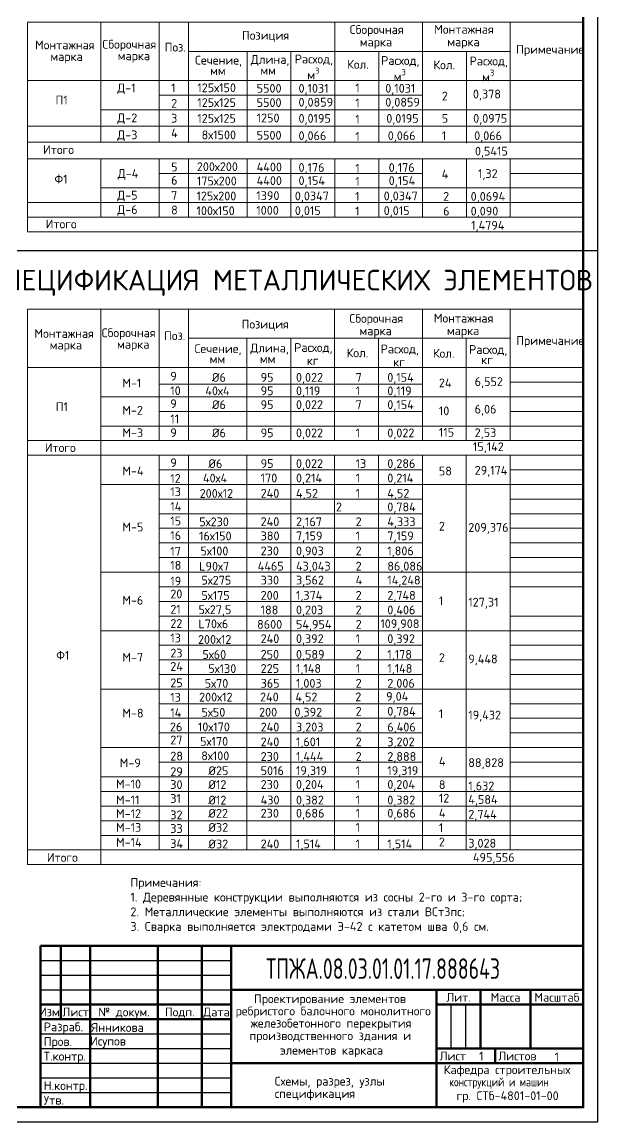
# Model space of a CAD drawing. Header units: millimetres. Extents: x -258556 to -95372, y 16759 to 83874.
# Drawn here: x -127349.5 to -127153.2, y 41411.4 to 41786.4 of the extents above; entities that cross this region are included whole.
import ezdxf
from ezdxf.enums import TextEntityAlignment as Align

# ---------------------------------------------------------------- set-up
doc = ezdxf.new("R2010")
doc.units = ezdxf.units.MM
doc.header["$LTSCALE"] = 0.5
doc.linetypes.add('ACAD_ISO04W100', pattern=[30, 24, -3, 0, -3])
for name, color, linetype, lineweight in [('0.25-STAMP', 10, 'Continuous', 25), ('0.25-TEXT', 10, 'Continuous', 25), ('0.3-STAMP', 7, 'Continuous', 30), ('ТОЛСТЫЕ3', 7, 'Continuous', 50), ('ТОНКИЕе', 7, 'Continuous', 25)]:
    doc.layers.add(name, color=color, linetype=linetype, lineweight=lineweight)
doc.layers.add('оси', color=7, linetype='ACAD_ISO04W100')
doc.styles.add('Наклонный', font='isocpeur.ttf', dxfattribs={"height": 3})
doc.styles.add('Наклонный узкий', font='isocpeur.ttf', dxfattribs={"width": 0.8, "oblique": 15})
doc.styles.add('Наклонный3.5', font='isocpeur.ttf', dxfattribs={"height": 3})
doc.styles.add('прямой 7', font='isocpeur.ttf', dxfattribs={"width": 0.7, "height": 7})

msp = doc.modelspace()

# ---------------------------------------------------------------- linework, layer by layer
at = {"color": 7, "linetype": 'Continuous', "lineweight": 18, "true_color": 0x000007}
for points in [[(-127347.567, 41786.346), (-127158.225, 41786.346), (-127158.225, 41786.346)], [(-127347.567, 41786.346), (-127347.567, 41714.823), (-127347.567, 41714.823)], [(-127322.647, 41786.346), (-127322.647, 41745.353), (-127322.647, 41745.353)], [(-127302.718, 41786.346), (-127302.718, 41750.894), (-127302.718, 41750.894)], [(-127302.718, 41786.346), (-127302.718, 41745.353), (-127302.718, 41745.353)], [(-127292.771, 41786.346), (-127292.771, 41750.894), (-127292.771, 41750.894)], [(-127292.771, 41786.346), (-127292.771, 41745.353), (-127292.771, 41745.353)], [(-127242.931, 41786.346), (-127242.931, 41750.894), (-127242.931, 41750.894)], [(-127242.931, 41786.346), (-127242.931, 41745.353), (-127242.931, 41745.353)], [(-127213.021, 41786.346), (-127213.021, 41750.894), (-127213.021, 41750.894)], [(-127213.021, 41786.346), (-127213.021, 41745.353), (-127213.021, 41745.353)], [(-127183.11, 41786.346), (-127183.11, 41750.894), (-127183.11, 41750.894)], [(-127183.11, 41786.346), (-127183.11, 41745.353), (-127183.11, 41745.353)], [(-127158.225, 41786.346), (-127158.225, 41714.823), (-127158.225, 41714.823)], [(-127292.771, 41776.365), (-127183.11, 41776.365), (-127183.11, 41776.365)], [(-127272.807, 41776.365), (-127272.807, 41745.318), (-127272.807, 41745.318)], [(-127257.869, 41776.365), (-127257.869, 41750.894), (-127257.869, 41750.894)], [(-127257.869, 41776.365), (-127257.869, 41745.318), (-127257.869, 41745.318)], [(-127227.959, 41776.365), (-127227.959, 41750.894), (-127227.959, 41750.894)], [(-127227.959, 41776.365), (-127227.959, 41745.318), (-127227.959, 41745.318)], [(-127198.083, 41776.365), (-127198.083, 41750.894), (-127198.083, 41750.894)], [(-127198.083, 41776.365), (-127198.083, 41745.318), (-127198.083, 41745.318)], [(-127347.567, 41766.417), (-127158.225, 41766.417), (-127158.225, 41766.417)], [(-127302.718, 41761.427), (-127213.021, 41761.427), (-127213.021, 41761.427)], [(-127322.647, 41756.436), (-127158.225, 41756.436), (-127158.225, 41756.436)], [(-127347.567, 41750.894), (-127158.225, 41750.894), (-127158.225, 41750.894)], [(-127347.567, 41745.353), (-127158.225, 41745.353), (-127158.225, 41745.353)], [(-127347.567, 41739.742), (-127158.225, 41739.742), (-127158.225, 41739.742)], [(-127322.647, 41739.742), (-127322.647, 41719.813), (-127322.647, 41719.813)], [(-127302.718, 41739.742), (-127302.718, 41724.804), (-127302.718, 41724.804)], [(-127302.718, 41739.742), (-127302.718, 41719.813), (-127302.718, 41719.813)], [(-127292.771, 41739.742), (-127292.771, 41724.804), (-127292.771, 41724.804)], [(-127292.771, 41739.742), (-127292.771, 41719.813), (-127292.771, 41719.813)], [(-127272.807, 41739.742), (-127272.807, 41719.813), (-127272.807, 41719.813)], [(-127257.869, 41739.742), (-127257.869, 41719.813), (-127257.869, 41719.813)], [(-127242.931, 41739.742), (-127242.931, 41719.813), (-127242.931, 41719.813)], [(-127227.959, 41739.742), (-127227.959, 41719.813), (-127227.959, 41719.813)], [(-127213.021, 41739.742), (-127213.021, 41719.813), (-127213.021, 41719.813)], [(-127198.083, 41739.742), (-127198.083, 41719.813), (-127198.083, 41719.813)], [(-127183.11, 41739.742), (-127183.11, 41719.813), (-127183.11, 41719.813)], [(-127322.647, 41729.795), (-127158.225, 41729.795), (-127158.225, 41729.795)], [(-127347.567, 41724.804), (-127158.225, 41724.804), (-127158.225, 41724.804)], [(-127347.567, 41719.813), (-127158.225, 41719.813), (-127158.225, 41719.813)], [(-127347.567, 41714.823), (-127158.225, 41714.823), (-127158.225, 41714.823)], [(-127347.601, 41688.508), (-127158.225, 41688.508), (-127158.225, 41688.508)], [(-127347.601, 41688.508), (-127347.601, 41499.166), (-127347.601, 41499.166)], [(-127322.681, 41688.508), (-127322.681, 41499.166), (-127322.681, 41499.166)], [(-127302.752, 41688.508), (-127302.752, 41643.659), (-127302.752, 41643.659)], [(-127292.771, 41688.508), (-127292.771, 41643.659), (-127292.771, 41643.659)], [(-127242.966, 41688.508), (-127242.966, 41643.659), (-127242.966, 41643.659)], [(-127213.055, 41688.508), (-127213.055, 41643.659), (-127213.055, 41643.659)], [(-127183.144, 41688.508), (-127183.144, 41643.659), (-127183.144, 41643.659)], [(-127158.225, 41688.508), (-127158.225, 41499.166), (-127158.225, 41499.166)], [(-127292.771, 41678.561), (-127183.144, 41678.561), (-127183.144, 41678.561)], [(-127272.842, 41678.561), (-127272.842, 41643.659), (-127272.842, 41643.659)], [(-127257.904, 41678.561), (-127257.904, 41643.659), (-127257.904, 41643.659)], [(-127227.993, 41678.561), (-127227.993, 41643.659), (-127227.993, 41643.659)], [(-127198.117, 41678.561), (-127198.117, 41643.659), (-127198.117, 41643.659)], [(-127347.601, 41668.579), (-127158.225, 41668.579), (-127158.225, 41668.579)], [(-127183.144, 41663.623), (-127158.225, 41663.623), (-127158.225, 41663.623)], [(-127302.752, 41662.948), (-127213.055, 41662.948), (-127213.055, 41662.948)], [(-127322.681, 41658.632), (-127158.225, 41658.632), (-127158.225, 41658.632)], [(-127302.752, 41653.641), (-127213.055, 41653.641), (-127213.055, 41653.641)], [(-127183.144, 41653.641), (-127158.225, 41653.641), (-127158.225, 41653.641)], [(-127322.681, 41648.65), (-127158.225, 41648.65), (-127158.225, 41648.65)], [(-127347.601, 41643.659), (-127158.225, 41643.659), (-127158.225, 41643.659)], [(-127347.601, 41638.703), (-127158.225, 41638.703), (-127158.225, 41638.703)], [(-127302.752, 41638.703), (-127302.752, 41504.157), (-127302.752, 41504.157)], [(-127292.771, 41638.703), (-127292.771, 41504.157), (-127292.771, 41504.157)], [(-127272.842, 41638.703), (-127272.842, 41504.157), (-127272.842, 41504.157)], [(-127257.904, 41638.703), (-127257.904, 41504.157), (-127257.904, 41504.157)], [(-127242.966, 41638.703), (-127242.966, 41504.157), (-127242.966, 41504.157)], [(-127227.993, 41638.703), (-127227.993, 41504.157), (-127227.993, 41504.157)], [(-127213.055, 41638.703), (-127213.055, 41504.157), (-127213.055, 41504.157)], [(-127198.117, 41638.703), (-127198.117, 41504.157), (-127198.117, 41504.157)], [(-127183.144, 41638.703), (-127183.144, 41504.157), (-127183.144, 41504.157)], [(-127302.752, 41633.712), (-127213.055, 41633.712), (-127213.055, 41633.712)], [(-127183.144, 41633.712), (-127158.225, 41633.712), (-127158.225, 41633.712)], [(-127322.681, 41628.721), (-127158.225, 41628.721), (-127158.225, 41628.721)], [(-127302.752, 41623.73), (-127213.055, 41623.73), (-127213.055, 41623.73)], [(-127183.144, 41623.73), (-127158.225, 41623.73), (-127158.225, 41623.73)], [(-127302.752, 41618.74), (-127213.055, 41618.74), (-127213.055, 41618.74)], [(-127183.144, 41618.74), (-127158.225, 41618.74), (-127158.225, 41618.74)], [(-127302.752, 41613.783), (-127213.055, 41613.783), (-127213.055, 41613.783)], [(-127183.144, 41613.783), (-127158.225, 41613.783), (-127158.225, 41613.783)], [(-127302.752, 41608.792), (-127213.055, 41608.792), (-127213.055, 41608.792)], [(-127183.144, 41608.792), (-127158.225, 41608.792), (-127158.225, 41608.792)], [(-127302.752, 41603.801), (-127213.055, 41603.801), (-127213.055, 41603.801)], [(-127183.144, 41603.801), (-127158.225, 41603.801), (-127158.225, 41603.801)], [(-127322.681, 41598.811), (-127158.225, 41598.811), (-127158.225, 41598.811)], [(-127302.752, 41593.854), (-127213.055, 41593.854), (-127213.055, 41593.854)], [(-127183.144, 41593.854), (-127158.225, 41593.854), (-127158.225, 41593.854)], [(-127302.752, 41588.863), (-127213.055, 41588.863), (-127213.055, 41588.863)], [(-127302.752, 41583.873), (-127213.055, 41583.873), (-127213.055, 41583.873)], [(-127183.144, 41583.873), (-127158.225, 41583.873), (-127158.225, 41583.873)], [(-127322.681, 41578.882), (-127158.225, 41578.882), (-127158.225, 41578.882)], [(-127302.752, 41578.882), (-127213.055, 41578.882), (-127213.055, 41578.882)], [(-127183.144, 41578.882), (-127158.225, 41578.882), (-127158.225, 41578.882)], [(-127302.752, 41573.891), (-127213.055, 41573.891), (-127213.055, 41573.891)], [(-127183.144, 41573.891), (-127158.225, 41573.891), (-127158.225, 41573.891)], [(-127302.752, 41568.934), (-127213.055, 41568.934), (-127213.055, 41568.934)], [(-127183.144, 41568.934), (-127158.225, 41568.934), (-127158.225, 41568.934)], [(-127302.752, 41563.944), (-127213.055, 41563.944), (-127213.055, 41563.944)], [(-127183.144, 41563.944), (-127158.225, 41563.944), (-127158.225, 41563.944)], [(-127322.681, 41558.987), (-127158.225, 41558.987), (-127158.225, 41558.987)], [(-127183.144, 41558.987), (-127158.225, 41558.987), (-127158.225, 41558.987)], [(-127302.752, 41553.962), (-127213.055, 41553.962), (-127213.055, 41553.962)], [(-127183.144, 41553.962), (-127158.225, 41553.962), (-127158.225, 41553.962)], [(-127302.752, 41549.006), (-127213.055, 41549.006), (-127213.055, 41549.006)], [(-127183.144, 41549.006), (-127158.225, 41549.006), (-127158.225, 41549.006)], [(-127302.752, 41544.015), (-127213.055, 41544.015), (-127213.055, 41544.015)], [(-127183.144, 41544.015), (-127158.225, 41544.015), (-127158.225, 41544.015)], [(-127322.681, 41539.024), (-127158.225, 41539.024), (-127158.225, 41539.024)], [(-127302.752, 41534.033), (-127213.055, 41534.033), (-127213.055, 41534.033)], [(-127183.144, 41534.033), (-127158.225, 41534.033), (-127158.225, 41534.033)], [(-127322.681, 41529.042), (-127158.225, 41529.042), (-127158.225, 41529.042)], [(-127322.681, 41524.086), (-127158.225, 41524.086), (-127158.225, 41524.086)], [(-127322.681, 41519.095), (-127158.225, 41519.095), (-127158.225, 41519.095)], [(-127322.681, 41514.104), (-127158.225, 41514.104), (-127158.225, 41514.104)], [(-127322.681, 41509.113), (-127158.225, 41509.113), (-127158.225, 41509.113)], [(-127347.601, 41504.157), (-127158.225, 41504.157), (-127158.225, 41504.157)], [(-127347.601, 41499.166), (-127158.225, 41499.166), (-127158.225, 41499.166)]]:
    msp.add_lwpolyline(points, dxfattribs=at)
at = {"color": 7, "linetype": 'Continuous', "lineweight": 18}
for points in [[(-127257.869, 41745.318), (-127257.869, 41745.266)], [(-127198.083, 41745.318), (-127198.083, 41745.107)], [(-127272.807, 41739.742), (-127272.807, 41730.38), (-127272.807, 41730.38)], [(-127257.869, 41739.742), (-127257.869, 41730.38), (-127257.869, 41730.38)], [(-127242.931, 41739.742), (-127242.931, 41730.38), (-127242.931, 41730.38)], [(-127227.959, 41739.742), (-127227.959, 41730.38), (-127227.959, 41730.38)], [(-127213.021, 41739.742), (-127213.021, 41730.38), (-127213.021, 41730.38)], [(-127198.083, 41739.742), (-127198.083, 41730.38), (-127198.083, 41730.38)], [(-127183.11, 41739.742), (-127183.11, 41730.38), (-127183.11, 41730.38)], [(-127302.718, 41734.751), (-127213.021, 41734.751)], [(-127183.11, 41734.751), (-127158.225, 41734.751), (-127158.225, 41734.751)]]:
    msp.add_lwpolyline(points, dxfattribs=at)
at = {"color": 7, "linetype": 'Continuous', "lineweight": 5, "true_color": 0x000007}
msp.add_lwpolyline([(-127302.752, 41558.987), (-127213.055, 41558.987), (-127213.055, 41558.987)], dxfattribs=at)
at = {"layer": '0.25-STAMP', "color": 0}
for p, q in [((-127343.225, 41466.398), (-127278.225, 41466.398)), ((-127343.225, 41461.398), (-127278.225, 41461.398)), ((-127343.225, 41456.398), (-127278.225, 41456.398)), ((-127203.225, 41436.398), (-127203.225, 41451.398)), ((-127198.225, 41436.398), (-127198.225, 41451.398)), ((-127343.225, 41441.398), (-127278.225, 41441.398)), ((-127343.225, 41436.398), (-127278.225, 41436.398)), ((-127343.225, 41431.398), (-127278.225, 41431.398)), ((-127343.225, 41426.398), (-127278.225, 41426.398)), ((-127343.225, 41421.398), (-127278.225, 41421.398))]:
    msp.add_line(p, q, dxfattribs=at)
msp.add_lwpolyline([(-127994.225, 41411.398), (-127153.225, 41411.398), (-127153.225, 42005.398), (-127994.225, 42005.398), (-127994.225, 41411.398)], dxfattribs=at)
at = {"layer": '0.3-STAMP', "color": 0, "lineweight": 50}
for p, q in [((-127343.225, 41471.398), (-127158.225, 41471.398)), ((-127343.225, 41416.398), (-127343.225, 41471.398)), ((-127336.225, 41446.398), (-127336.225, 41471.398)), ((-127326.225, 41416.398), (-127326.225, 41471.398)), ((-127303.225, 41416.398), (-127303.225, 41471.398)), ((-127288.225, 41416.398), (-127288.225, 41471.398)), ((-127278.225, 41416.398), (-127278.225, 41471.398)), ((-127278.225, 41456.398), (-127158.225, 41456.398)), ((-127208.225, 41416.398), (-127208.225, 41456.398)), ((-127193.225, 41436.398), (-127193.225, 41456.398)), ((-127176.225, 41436.398), (-127176.225, 41456.398)), ((-127343.225, 41451.398), (-127278.225, 41451.398)), ((-127208.225, 41451.398), (-127158.225, 41451.398)), ((-127343.225, 41446.398), (-127278.225, 41446.398)), ((-127208.225, 41436.398), (-127158.225, 41436.398)), ((-127188.225, 41431.398), (-127188.225, 41436.398)), ((-127278.225, 41431.398), (-127158.225, 41431.398))]:
    msp.add_line(p, q, dxfattribs=at)
at = {"layer": '0.3-STAMP', "color": 0}
for p, q in [((-127158.225, 41416.398), (-127158.225, 41471.398)), ((-127343.225, 41416.398), (-127158.225, 41416.398))]:
    msp.add_line(p, q, dxfattribs=at)
at = {"layer": '0.3-STAMP', "color": 0, "lineweight": 50}
msp.add_lwpolyline([(-127974.225, 41416.398), (-127158.225, 41416.398), (-127158.225, 42000.398), (-127974.225, 42000.398), (-127974.225, 41416.398)], dxfattribs=at)
at = {"layer": 'ТОНКИЕе', "color": 6}
msp.add_lwpolyline([(-127153.225, 41708.398), (-127994.225, 41708.398)], dxfattribs=at)

# ---------------------------------------------------------------- texts
at = {"layer": '0.25-TEXT', "color": 0}
for s, height, style, width, p in [('ТПЖА.08.03.01.01.17.888643 ', 7, 'прямой 7', 0.7, (-127266.332, 41460.184)), ('конструкций и машин', 3, 'Наклонный узкий', 0.8, (-127203.912, 41423.537))]:
    msp.add_text(s, height=height, dxfattribs=dict(at, style=style, width=width)).set_placement(p)
at = {"layer": '0.25-TEXT', "color": 0, "style": 'Наклонный'}
for s, p in [('Проектирование элементов', (-127270.436, 41451.907)), ('ребристого балочного монолитного', (-127276.68, 41447.731)), ('железобетонного перекрытия', (-127271.601, 41443.566)), ('Разраб.', (-127342.067, 41442.319)), ('Янникова', (-127325.878, 41442.107)), ('производственного здания и', (-127271.989, 41439.298)), ('Пров.', (-127342.067, 41437.319)), ('Исупов', (-127326.272, 41437.463)), ('Т.контр.', (-127342.067, 41432.319)), ('элементов каркаса', (-127261.601, 41434.352)), ('Лист', (-127207.225, 41432.398)), ('1', (-127193.752, 41432.339)), ('Листов', (-127187.225, 41432.398)), ('1', (-127167.992, 41432.065)), ('Кафедра строительных', (-127205.797, 41427.728)), ('Н.контр.', (-127342.067, 41422.319)), ('Схемы, разрез, узлы', (-127263.379, 41423.804)), ('Утв.', (-127342.067, 41417.319)), ('спецификация', (-127263.379, 41419.58)), ('гр. СТб-4801-01-00', (-127201.448, 41418.854))]:
    msp.add_text(s, height=3, dxfattribs=at).set_placement(p)
for s, p in [('Лит.', (-127200.725, 41453.898)), ('Масса', (-127184.725, 41453.898)), ('Масштаб', (-127167.225, 41453.898)), ('Изм.', (-127339.725, 41448.898)), ('Лист', (-127331.225, 41448.898)), ('№ докум.', (-127314.725, 41448.898)), ('Подп.', (-127295.725, 41448.898)), ('Дата', (-127283.225, 41448.898))]:
    msp.add_text(s, height=3, dxfattribs=at).set_placement(p, align=Align.MIDDLE_CENTER)
at = {"layer": 'оси', "insert": (-127360.552, 41701.88), "char_height": 7, "attachment_point": 1, "style": 'Наклонный3.5'}
msp.add_mtext_dynamic_manual_height_columns('СПЕЦИФИКАЦИЯ МЕТАЛЛИЧЕСКИХ ЭЛЕМЕНТОВ', width=201.00896, gutter_width=15, heights=[0], dxfattribs=at)
at = {"layer": 'ТОЛСТЫЕ3', "char_height": 3, "attachment_point": 1, "style": 'Наклонный3.5'}
for s, width, insert in [('Позиция', 6.94688, (-127274.527, 41783.323)), ('Сборочная', 6.94688, (-127237.813, 41785.282)), ('Монтажная', 6.94688, (-127209.039, 41785.366)), ('Монтажная', 6.94688, (-127345.043, 41780.038)), ('Сборочная', 6.94688, (-127322.099, 41780.272)), ('марка', 6.94688, (-127234.395, 41781.054)), ('марка', 6.94688, (-127204.572, 41781.088)), ('Поз.', 6.94688, (-127300.863, 41779.282)), ('Примечание', 6.94688, (-127181.122, 41778.545)), ('марка', 6.94688, (-127339.833, 41776.105)), ('марка', 6.94688, (-127316.889, 41776.339)), ('Сечение,', 6.94688, (-127290.524, 41774.848)), ('Длина,', 6.94688, (-127271.522, 41775.087)), ('Расход,', 6.94688, (-127256.58, 41775.236)), ('Кол.', 6.94688, (-127238.705, 41773.42)), ('Расход,', 6.94688, (-127227.128, 41774.738)), ('Кол.', 6.94688, (-127209.312, 41773.253)), ('Расход,', 6.94688, (-127196.983, 41774.571)), ('мм', 6.94688, (-127285.391, 41771.301)), ('мм', 6.94688, (-127268.266, 41771.378)), ('\\A1;м{\\H0.7x;\\S3^ ;}', 6.94688, (-127252.292, 41770.804)), ('\\A1;м{\\H0.7x;\\S3^ ;}', 6.94688, (-127222.84, 41770.305)), ('\\A1;м{\\H0.7x;\\S3^ ;}', 6.94688, (-127192.695, 41770.138)), ('Д-1', 6.94688, (-127317.031, 41765.403)), ('1', 6.94688, (-127298.68, 41765.403)), ('125х150', 7.23412, (-127289.746, 41765.44)), ('5500', 12.06678, (-127269.537, 41765.262)), ('0,1031', 12.06678, (-127255.278, 41765.262)), ('1', 6.94688, (-127235.906, 41765.403)), ('0,1031', 12.06678, (-127225.717, 41765.262)), ('П1', 6.94688, (-127338.073, 41761.261)), ('2', 12.06678, (-127206.445, 41762.611)), ('0,378', 12.06678, (-127195.85, 41763.31)), ('2', 6.94688, (-127298.68, 41760.117)), ('125х125', 7.23412, (-127289.746, 41760.402)), ('5500', 12.06678, (-127269.537, 41760.401)), ('0,0859', 12.06678, (-127255.278, 41760.519)), ('1', 6.94688, (-127235.906, 41760.268)), ('0,0859', 12.06678, (-127225.717, 41760.519)), ('Д-2', 6.94688, (-127317.031, 41755.184)), ('3', 6.94688, (-127298.68, 41755.077)), ('125х125', 7.23412, (-127289.746, 41755.024)), ('1250', 12.06678, (-127269.537, 41755.167)), ('0,0195', 12.06678, (-127255.278, 41755.007)), ('1', 6.94688, (-127235.906, 41754.736)), ('0,0195', 12.06678, (-127225.36, 41755.007)), ('5', 12.06678, (-127206.469, 41755.007)), ('0,0975', 12.06678, (-127195.763, 41755.007)), ('Д-3', 6.94688, (-127317.031, 41749.401)), ('4', 6.94688, (-127298.68, 41750.034)), ('8х1500', 29.24515, (-127288.296, 41749.38)), ('5500', 12.06678, (-127269.537, 41749.266)), ('0,066', 12.06678, (-127255.278, 41749.107)), ('1', 6.94688, (-127235.906, 41748.835)), ('0,066', 12.06678, (-127224.854, 41749.107)), ('1', 12.06678, (-127206.469, 41749.107)), ('0,066', 12.06678, (-127195.414, 41749.107)), ('Итого', 6.94688, (-127342.312, 41744.364)), ('0,5415', 12.06678, (-127195.154, 41743.847)), ('5', 6.94688, (-127298.68, 41738.439)), ('200х200', 29.24515, (-127289.922, 41738.547)), ('4400', 12.06678, (-127269.537, 41738.433)), ('0,176', 12.06678, (-127255.278, 41738.273)), ('0,176', 12.06678, (-127224.541, 41738.273)), ('Д-4', 6.94688, (-127316.857, 41736.224)), ('1', 6.94688, (-127235.906, 41738.002)), ('4', 12.06678, (-127206.469, 41736.043)), ('1,32', 12.06678, (-127194.122, 41736.194)), ('Ф1', 6.94688, (-127338.43, 41734.298)), ('6', 6.94688, (-127298.68, 41733.915)), ('175х200', 29.24515, (-127289.922, 41733.671)), ('4400', 12.06678, (-127269.537, 41733.796)), ('0,154', 12.06678, (-127255.278, 41733.798)), ('1', 6.94688, (-127235.906, 41733.527)), ('0,154', 12.06678, (-127224.541, 41733.798)), ('Д-5', 6.94688, (-127317.031, 41728.828)), ('7', 6.94688, (-127298.68, 41728.781)), ('125х200', 29.24515, (-127290.034, 41728.553)), ('1390', 12.06678, (-127269.648, 41728.679)), ('0,0347', 12.06678, (-127256.522, 41728.579)), ('1', 6.94688, (-127236.017, 41728.409)), ('0,0347', 12.06678, (-127226.242, 41728.579)), ('2', 6.94688, (-127205.989, 41728.409)), ('0,0694', 6.94688, (-127196.605, 41728.409)), ('Д-6', 6.94688, (-127317.031, 41723.908)), ('8', 6.94688, (-127298.68, 41723.78)), ('100х150', 29.24515, (-127290.034, 41723.535)), ('1000', 12.06678, (-127269.648, 41723.661)), ('0,015', 12.06678, (-127256.522, 41723.562)), ('1', 6.94688, (-127236.017, 41723.391)), ('0,015', 12.06678, (-127226.242, 41723.562)), ('6', 6.94688, (-127205.989, 41723.391)), ('0,090', 6.94688, (-127196.605, 41723.391)), ('Итого', 6.94688, (-127341.407, 41719.021)), ('1,4794', 12.06678, (-127196.448, 41718.563)), ('Сборочная', 6.94688, (-127237.941, 41686.819)), ('Монтажная', 6.94688, (-127209.166, 41686.904)), ('Сборочная', 6.94688, (-127322.324, 41681.925)), ('Позиция', 6.94688, (-127274.654, 41684.861)), ('Монтажная', 6.94688, (-127345.268, 41681.691)), ('Поз.', 6.94688, (-127301.087, 41680.936)), ('марка', 6.94688, (-127234.522, 41682.591)), ('марка', 6.94688, (-127204.699, 41682.625)), ('Примечание', 6.94688, (-127181.096, 41679.275)), ('марка', 6.94688, (-127340.057, 41677.758)), ('марка', 6.94688, (-127317.113, 41677.992)), ('Сечение,', 6.94688, (-127290.704, 41676.508)), ('Длина,', 6.94688, (-127271.702, 41676.746)), ('Расход,', 6.94688, (-127256.759, 41676.896)), ('Кол.', 6.94688, (-127238.885, 41675.08)), ('Расход,', 6.94688, (-127227.308, 41676.397)), ('Кол.', 6.94688, (-127209.492, 41674.913)), ('Расход,', 6.94688, (-127197.163, 41676.23)), ('мм', 6.94688, (-127285.571, 41672.961)), ('мм', 6.94688, (-127268.445, 41673.037)), ('\\A1;кг', 6.94688, (-127252.471, 41672.464)), ('\\A1;кг', 6.94688, (-127223.02, 41671.965)), ('\\A1;кг', 6.94688, (-127193.072, 41672.755)), ('9', 3.4628, (-127298.963, 41667.129)), ('М-1', 6.94688, (-127315.328, 41664.783)), ('%%C6', 13.92703, (-127284.784, 41666.723)), ('95', 13.92703, (-127268.175, 41666.723)), ('0,022', 13.92703, (-127256.138, 41666.723)), ('7', 13.92703, (-127235.808, 41666.723)), ('0,154', 13.92703, (-127225.015, 41666.723)), ('24', 13.92703, (-127207.446, 41664.841)), ('6,552', 13.92703, (-127195.246, 41665.276)), ('10', 3.4628, (-127298.963, 41662.176)), ('40х4', 13.92703, (-127287.031, 41662.133)), ('95', 13.92703, (-127268.175, 41662.133)), ('0,119', 13.92703, (-127256.138, 41662.133)), ('1', 13.92703, (-127235.808, 41662.133)), ('0,119', 13.92703, (-127225.015, 41662.133)), ('П1', 6.94688, (-127337.991, 41656.728)), ('9', 3.4628, (-127298.963, 41657.735)), ('%%C6', 13.92703, (-127284.784, 41657.43)), ('95', 13.92703, (-127268.175, 41657.43)), ('0,022', 13.92703, (-127256.138, 41657.43)), ('7', 13.92703, (-127235.808, 41657.43)), ('0,154', 13.92703, (-127225.015, 41657.43)), ('6,06', 13.92703, (-127195.246, 41655.893)), ('М-2', 6.94688, (-127315.328, 41655.514)), ('11', 3.4628, (-127298.963, 41652.568)), ('10', 13.92703, (-127207.446, 41655.321)), ('М-3', 6.94688, (-127315.328, 41647.852)), ('9', 3.4628, (-127298.963, 41647.87)), ('%%C6', 13.92703, (-127284.784, 41647.801)), ('95', 13.92703, (-127268.175, 41647.801)), ('0,022', 13.92703, (-127256.138, 41647.801)), ('1', 13.92703, (-127235.808, 41647.801)), ('0,022', 13.92703, (-127225.015, 41647.801)), ('115', 13.92703, (-127207.446, 41647.978)), ('2,53', 13.92703, (-127195.246, 41647.869)), ('Итого', 6.94688, (-127341.713, 41642.776)), ('15,142', 13.92703, (-127195.845, 41643.093)), ('9', 3.4628, (-127298.963, 41637.632)), ('%%C6', 13.92703, (-127286.003, 41637.31)), ('95', 13.92703, (-127268.175, 41637.347)), ('0,022', 13.92703, (-127256.138, 41637.347)), ('13', 13.92703, (-127235.808, 41637.347)), ('0,286', 13.92703, (-127225.015, 41637.347)), ('М-4', 6.94688, (-127315.328, 41634.842)), ('58', 13.92703, (-127207.446, 41634.802)), ('29,174', 13.92703, (-127195.246, 41635.036)), ('12', 3.4628, (-127298.963, 41632.281)), ('40х4', 13.92703, (-127287.831, 41632.379)), ('170', 13.92703, (-127268.175, 41632.416)), ('0,214', 13.92703, (-127256.138, 41632.416)), ('1', 13.92703, (-127235.808, 41632.416)), ('0,214', 13.92703, (-127225.015, 41632.416)), ('13', 3.4628, (-127298.963, 41627.731)), ('200х12', 13.92703, (-127288.953, 41627.159)), ('240', 13.92703, (-127268.175, 41627.196)), ('4,52', 13.92703, (-127256.138, 41627.196)), ('1', 13.92703, (-127235.808, 41627.196)), ('4,52', 13.92703, (-127225.015, 41627.196)), ('14', 3.4628, (-127298.963, 41622.706)), ('\\pxqd;2', 13.92703, (-127242.513, 41622.565)), ('0,784', 13.92703, (-127225.015, 41622.565)), ('М-5', 6.94688, (-127315.328, 41615.725)), ('15', 3.4628, (-127298.963, 41617.777)), ('5х230', 13.92703, (-127289.079, 41617.487)), ('240', 13.92703, (-127268.175, 41617.524)), ('2,167', 13.92703, (-127256.138, 41617.524)), ('2', 13.92703, (-127235.808, 41617.524)), ('4,333', 13.92703, (-127225.015, 41617.524)), ('2', 13.92703, (-127207.446, 41616.012)), ('209,376', 13.92703, (-127197.421, 41615.57)), ('16', 3.4628, (-127298.963, 41612.82)), ('16х150', 13.92703, (-127289.165, 41612.655)), ('380', 13.92703, (-127268.175, 41612.692)), ('7,159', 13.92703, (-127256.138, 41612.692)), ('1', 13.92703, (-127235.808, 41612.692)), ('7,159', 13.92703, (-127225.015, 41612.692)), ('17', 3.4628, (-127298.963, 41607.417)), ('5х100', 13.92703, (-127288.644, 41607.535)), ('230', 13.92703, (-127268.175, 41607.572)), ('0,903', 13.92703, (-127256.138, 41607.572)), ('2', 13.92703, (-127235.808, 41607.572)), ('1,806', 13.92703, (-127225.015, 41607.572)), ('18', 3.4628, (-127298.963, 41602.677)), ('L90х7', 13.92703, (-127289.116, 41602.335)), ('4465', 13.92703, (-127269.175, 41602.372)), ('43,043', 13.92703, (-127256.138, 41602.372)), ('2', 13.92703, (-127235.808, 41602.372)), ('86,086', 13.92703, (-127225.015, 41602.372)), ('19', 3.4628, (-127298.963, 41597.273)), ('5х275', 13.92703, (-127288.363, 41597.582)), ('330', 13.92703, (-127268.175, 41597.619)), ('3,562', 13.92703, (-127256.138, 41597.619)), ('4', 13.92703, (-127235.808, 41597.619)), ('14,248', 13.92703, (-127225.015, 41597.619)), ('20', 3.4628, (-127298.963, 41592.876)), ('5х175', 13.92703, (-127288.369, 41592.382)), ('200', 13.92703, (-127268.175, 41592.419)), ('1,374', 13.92703, (-127256.138, 41592.419)), ('2', 13.92703, (-127235.808, 41592.419)), ('2,748', 13.92703, (-127225.015, 41592.419)), ('М-6', 6.94688, (-127315.328, 41590.761)), ('1', 13.92703, (-127207.446, 41590.538)), ('127,31', 13.92703, (-127197.421, 41590.096)), ('21', 3.4628, (-127298.963, 41587.662)), ('5х27,5', 13.92703, (-127289.36, 41587.544)), ('188', 13.92703, (-127268.175, 41587.456)), ('0,203', 13.92703, (-127256.138, 41587.456)), ('2', 13.92703, (-127235.808, 41587.456)), ('0,406', 13.92703, (-127225.015, 41587.456)), ('22', 3.4628, (-127298.963, 41582.827)), ('L70х6', 13.92703, (-127289.369, 41582.709)), ('8600', 13.92703, (-127269.379, 41582.535)), ('54,954', 13.92703, (-127256.138, 41582.541)), ('2', 13.92703, (-127235.808, 41582.541)), ('109,908', 13.92703, (-127227.385, 41582.744)), ('13', 3.4628, (-127298.963, 41577.898)), ('200х12', 13.92703, (-127289.522, 41577.385)), ('240', 13.92703, (-127268.175, 41577.657)), ('0,392', 13.92703, (-127256.138, 41577.657)), ('1', 13.92703, (-127235.808, 41577.657)), ('0,392', 13.92703, (-127225.015, 41577.657)), ('Ф1', 6.94688, (-127337.836, 41572.001)), ('М-7', 6.94688, (-127315.328, 41571.284)), ('23', 3.4628, (-127298.963, 41572.738)), ('5х60', 13.92703, (-127288.012, 41572.263)), ('250', 13.92703, (-127268.175, 41572.3)), ('0,589', 13.92703, (-127256.138, 41572.3)), ('2', 13.92703, (-127235.808, 41572.3)), ('1,178', 13.92703, (-127225.015, 41572.3)), ('2', 13.92703, (-127207.446, 41571.19)), ('9,448', 13.92703, (-127197.421, 41570.748)), ('24', 3.4628, (-127298.963, 41568.187)), ('5х130', 13.92703, (-127286.003, 41567.457)), ('225', 13.92703, (-127268.175, 41567.494)), ('1,148', 13.92703, (-127256.138, 41567.494)), ('1', 13.92703, (-127235.808, 41567.494)), ('1,148', 13.92703, (-127225.015, 41567.494)), ('25', 3.4628, (-127298.963, 41562.594)), ('5х70', 13.92703, (-127287.228, 41562.402)), ('365', 13.92703, (-127268.175, 41562.439)), ('1,003', 13.92703, (-127256.138, 41562.439)), ('2', 13.92703, (-127235.808, 41562.439)), ('2,006', 13.92703, (-127225.015, 41562.439)), ('13', 3.4628, (-127298.963, 41557.664)), ('200х12', 13.92703, (-127289.156, 41557.731)), ('240', 13.92703, (-127268.378, 41557.768)), ('4,52', 13.92703, (-127256.341, 41557.768)), ('2', 13.92703, (-127235.94, 41557.824)), ('9,04', 13.92703, (-127225.411, 41557.956)), ('М-8', 6.94688, (-127315.328, 41552.268)), ('14', 3.4628, (-127298.963, 41552.45)), ('5х50', 13.92703, (-127288.305, 41552.565)), ('200', 13.92703, (-127268.704, 41552.602)), ('0,392', 13.92703, (-127256.667, 41552.602)), ('2', 13.92703, (-127235.808, 41552.914)), ('0,784', 13.92703, (-127225.015, 41552.914)), ('1', 13.92703, (-127207.446, 41552.048)), ('19,432', 13.92703, (-127197.421, 41551.606)), ('26', 3.4628, (-127299.074, 41547.57)), ('10х170', 13.92703, (-127289.549, 41547.581)), ('240', 13.92703, (-127268.175, 41547.534)), ('3,203', 13.92703, (-127256.138, 41547.534)), ('2', 13.92703, (-127235.808, 41547.534)), ('6,406', 13.92703, (-127225.015, 41547.534)), ('27', 3.4628, (-127298.963, 41543.125)), ('5х170', 13.92703, (-127288.769, 41542.64)), ('240', 13.92703, (-127268.175, 41542.474)), ('1,601', 13.92703, (-127256.138, 41542.474)), ('2', 13.92703, (-127235.808, 41542.474)), ('3,202', 13.92703, (-127225.015, 41542.474)), ('28', 3.4628, (-127298.963, 41537.626)), ('8х100', 13.92703, (-127288.415, 41537.72)), ('230', 13.92703, (-127268.175, 41537.496)), ('1,444', 13.92703, (-127256.138, 41537.496)), ('2', 13.92703, (-127235.808, 41537.496)), ('2,888', 13.92703, (-127225.015, 41537.496)), ('4', 13.92703, (-127207.446, 41535.851)), ('М-9', 6.94688, (-127316.216, 41535.315)), ('29', 3.4628, (-127298.963, 41532.317)), ('%%C25', 13.92703, (-127286.003, 41532.647)), ('5016', 13.92703, (-127268.175, 41532.684)), ('19,319', 13.92703, (-127256.138, 41532.684)), ('1', 13.92703, (-127235.808, 41532.684)), ('19,319', 13.92703, (-127225.015, 41532.684)), ('88,828', 13.92703, (-127197.421, 41535.409)), ('М-10', 6.94688, (-127317.465, 41528.101)), ('30', 3.4628, (-127298.963, 41527.918)), ('%%C12', 13.92703, (-127286.003, 41527.923)), ('230', 13.92703, (-127268.175, 41527.96)), ('0,204', 13.92703, (-127256.138, 41527.96)), ('1', 13.92703, (-127235.808, 41527.96)), ('0,204', 13.92703, (-127225.015, 41527.96)), ('8', 13.92703, (-127207.446, 41527.892)), ('1,632', 13.92703, (-127197.421, 41527.45)), ('М-11', 6.94688, (-127317.465, 41522.69)), ('31', 3.4628, (-127298.963, 41523.178)), ('%%C12', 13.92703, (-127286.003, 41522.615)), ('430', 13.92703, (-127268.175, 41522.652)), ('0,382', 13.92703, (-127256.138, 41522.652)), ('1', 13.92703, (-127235.808, 41522.652)), ('0,382', 13.92703, (-127225.015, 41522.652)), ('12', 13.92703, (-127207.446, 41523.29)), ('4,584', 13.92703, (-127197.421, 41522.848)), ('М-12', 6.94688, (-127317.465, 41518.001)), ('32', 3.4628, (-127298.963, 41517.585)), ('%%C22', 13.92703, (-127286.003, 41518.123)), ('230', 13.92703, (-127268.175, 41518.16)), ('0,686', 13.92703, (-127256.138, 41518.16)), ('1', 13.92703, (-127235.808, 41518.16)), ('0,686', 13.92703, (-127225.015, 41518.16)), ('4', 13.92703, (-127207.446, 41518.23)), ('2,744', 13.92703, (-127197.421, 41517.788)), ('М-13', 6.94688, (-127317.465, 41513.312)), ('%%C32', 13.92703, (-127286.003, 41513.311)), ('1', 13.92703, (-127235.808, 41513.348)), ('1', 13.92703, (-127207.446, 41513.209)), ('33', 3.4628, (-127298.963, 41512.94)), ('М-14', 6.94688, (-127317.465, 41508.262)), ('\\pxt0;34', 3.4628, (-127298.963, 41507.798)), ('%%C32', 13.92703, (-127286.003, 41507.656)), ('240', 13.92703, (-127268.175, 41507.692)), ('1,514', 13.92703, (-127256.138, 41507.692)), ('1', 13.92703, (-127235.808, 41507.692)), ('1,514', 13.92703, (-127225.015, 41507.692)), ('2', 13.92703, (-127207.446, 41508.37)), ('3,028', 13.92703, (-127197.421, 41507.928)), ('Итого', 6.94688, (-127341.013, 41503.081)), ('495,556', 13.92703, (-127195.845, 41503.085)), ('Примечания:\\P1. Деревянные конструкции выполняются из сосны 2-го и 3-го сорта;\\P2. Металлические элементы выполняются из стали ВСт3пс;\\P3. Сварка выполняется электродами Э-42 с катетом шва 0,6 см.', 168.24828, (-127312.55, 41494.555))]:
    msp.add_mtext_dynamic_manual_height_columns(s, width=width, gutter_width=15, heights=[0], dxfattribs=dict(at, insert=insert))

doc.saveas('drawing.dxf')
